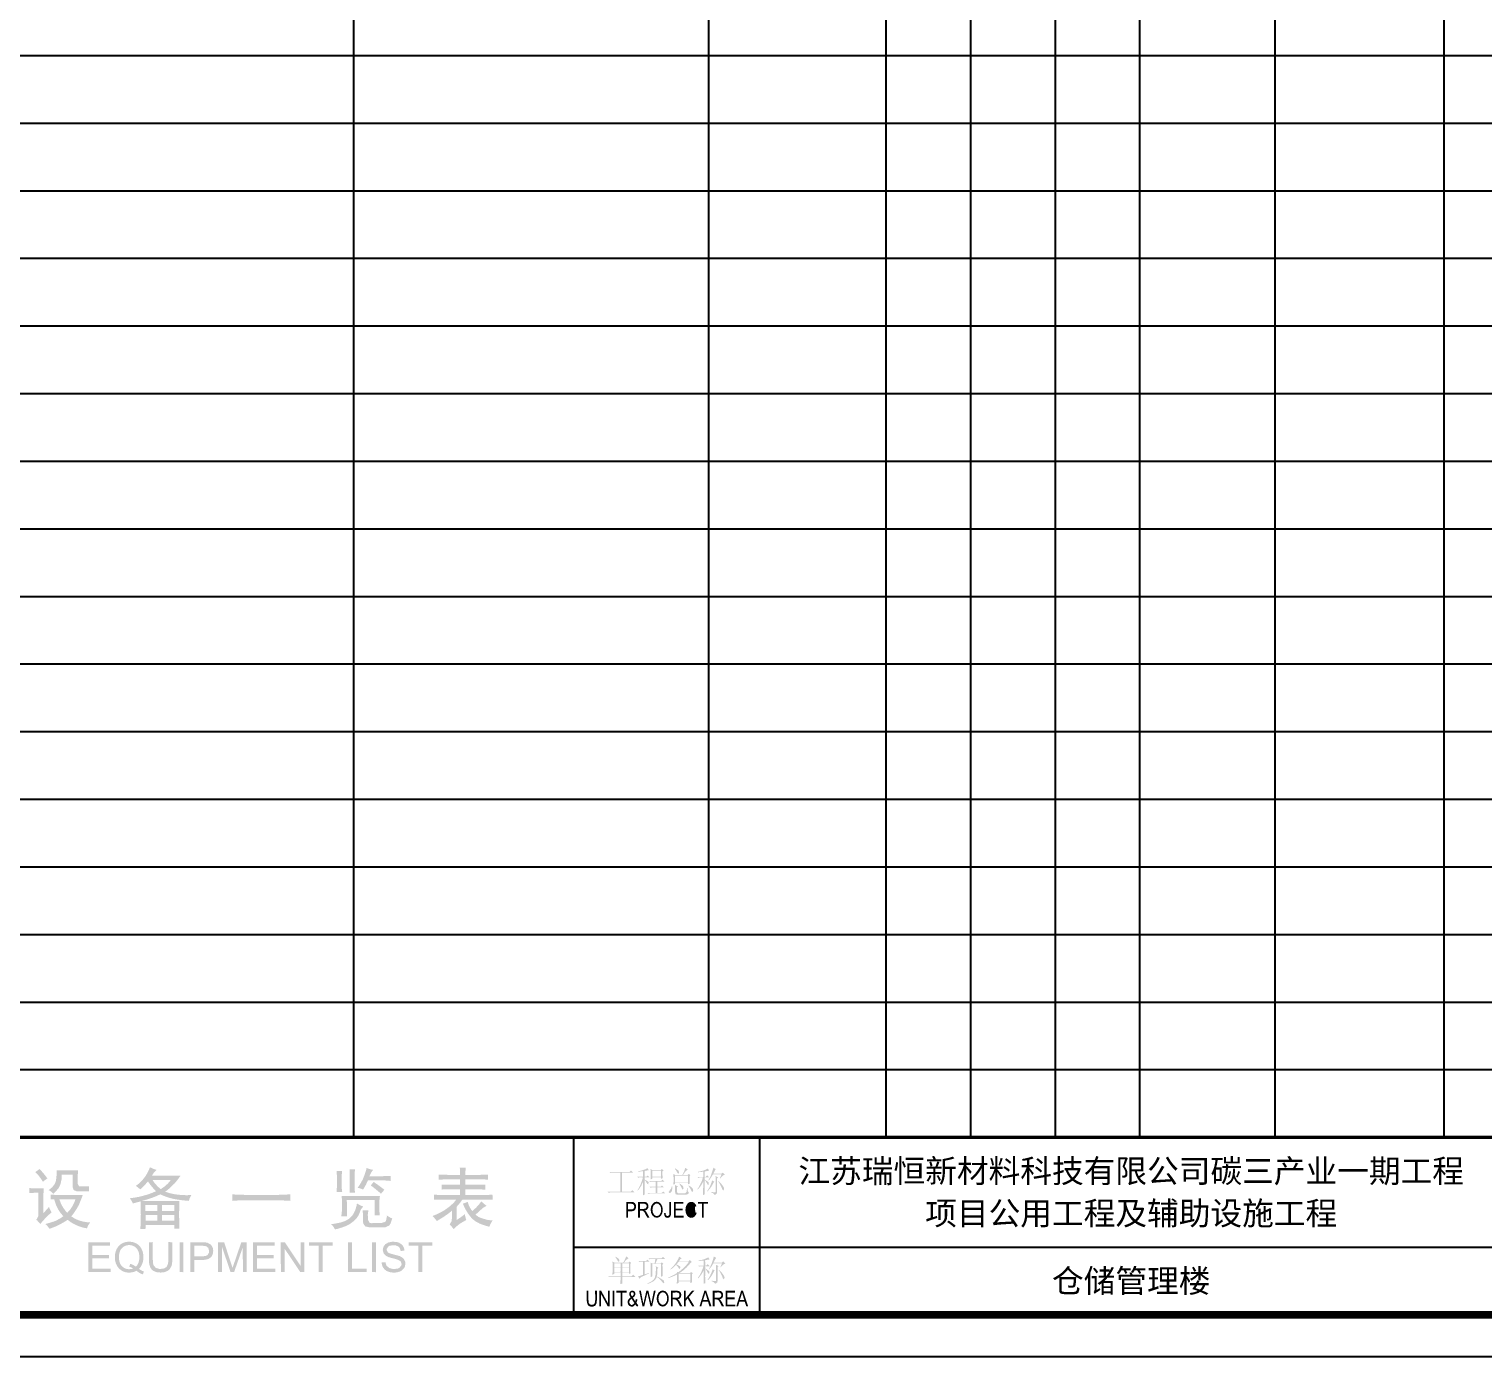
# Model space of a CAD drawing. Header units: millimetres. Extents: x -13522 to 42264, y -29520 to 1704.
# Drawn here: x 13919 to 31127, y -29520 to -13807 of the extents above; entities that cross this region are included whole.
import ezdxf
from ezdxf.enums import TextEntityAlignment as Align

# ---------------------------------------------------------------- set-up
doc = ezdxf.new("R2010")
doc.units = ezdxf.units.MM
doc.layers.add('0DataFlow-NsEquipFrame', color=30, linetype='Continuous')
doc.styles.add('TitleText', font='arial.ttf')

# ---------------------------------------------------------------- blocks, each defined once
blk = doc.blocks.new('upcasel')
blk.add_hatch(color=256).paths.add_polyline_path([(0.198, 1.85), (0, 1.85), (0, 0), (0.945, 0), (0.945, 0.216), (0.198, 0.216)])
blk = doc.blocks.new('upcaseu')
blk.add_hatch(color=256).paths.add_polyline_path([(0.812, 1.849), (0.612, 1.85), (0.615, 0.78), (0.609, 0.626), (0.574, 0.437), (0.519, 0.31), (0.399, 0.223), (0.186, 0.184), (-0.02, 0.249), (-0.138, 0.418), (-0.167, 0.559), (-0.178, 0.78), (-0.18, 1.85), (-0.379, 1.847), (-0.377, 0.781), (-0.376, 0.642), (-0.348, 0.437), (-0.302, 0.27), (-0.228, 0.149), (-0.14, 0.061), (0.021, -0.009), (0.223, -0.033), (0.415, -0.007), (0.573, 0.066), (0.678, 0.17), (0.761, 0.342), (0.778, 0.394), (0.805, 0.569), (0.814, 0.778)])
blk = doc.blocks.new('Upcaseq')
h = blk.add_hatch(color=256)
h.paths.add_polyline_path([(0.884, 1.28), (0.859, 1.363), (0.828, 1.441), (0.8, 1.499), (0.75, 1.582), (0.696, 1.654), (0.635, 1.717), (0.567, 1.771), (0.547, 1.784), (0.467, 1.827), (0.383, 1.859), (0.294, 1.877), (0.201, 1.884), (0.18, 1.883), (0.087, 1.874), (-0.001, 1.853), (-0.084, 1.819), (-0.163, 1.775), (-0.208, 1.741), (-0.271, 1.683), (-0.328, 1.614), (-0.379, 1.535), (-0.425, 1.445), (-0.451, 1.382), (-0.477, 1.3), (-0.498, 1.213), (-0.513, 1.122), (-0.521, 1.025), (-0.524, 0.924), (-0.523, 0.855), (-0.516, 0.756), (-0.502, 0.661), (-0.482, 0.571), (-0.455, 0.486), (-0.423, 0.407), (-0.385, 0.332), (-0.339, 0.26), (-0.329, 0.247), (-0.268, 0.173), (-0.203, 0.111), (-0.132, 0.059), (-0.057, 0.02), (0.024, -0.009), (0.109, -0.026), (0.2, -0.031), (0.23, -0.031), (0.32, -0.02), (0.408, 0.002), (0.492, 0.036), (0.571, 0.084), (0.594, 0.062), (0.668, -0.003), (0.743, -0.058), (0.818, -0.105), (0.895, -0.143), (0.954, 0.027), (0.93, 0.039), (0.857, 0.08), (0.779, 0.134), (0.698, 0.199), (0.745, 0.259), (0.792, 0.335), (0.832, 0.42), (0.866, 0.511), (0.88, 0.56), (0.9, 0.646), (0.914, 0.736), (0.922, 0.83), (0.925, 0.929), (0.923, 1.002), (0.917, 1.099), (0.903, 1.192)])
h.paths.add_polyline_path([(0.688, 1.217), (0.705, 1.129), (0.715, 1.033), (0.718, 0.931), (0.715, 0.822), (0.704, 0.721), (0.686, 0.627), (0.661, 0.542), (0.628, 0.464), (0.589, 0.396), (0.542, 0.335), (0.496, 0.378), (0.425, 0.431), (0.344, 0.476), (0.255, 0.511), (0.207, 0.334), (0.246, 0.32), (0.328, 0.281), (0.406, 0.227), (0.382, 0.216), (0.295, 0.188), (0.204, 0.179), (0.128, 0.184), (0.045, 0.206), (-0.032, 0.244), (-0.103, 0.298), (-0.168, 0.369), (-0.188, 0.397), (-0.228, 0.463), (-0.261, 0.538), (-0.285, 0.622), (-0.304, 0.715), (-0.314, 0.816), (-0.318, 0.925), (-0.317, 0.979), (-0.31, 1.085), (-0.296, 1.182), (-0.275, 1.271), (-0.247, 1.35), (-0.212, 1.422), (-0.169, 1.484), (-0.114, 1.545), (-0.045, 1.602), (0.031, 1.642), (0.114, 1.666), (0.207, 1.674), (0.298, 1.664), (0.384, 1.635), (0.464, 1.588), (0.495, 1.562), (0.556, 1.5), (0.607, 1.425), (0.65, 1.336), (0.664, 1.299)], flags=16)
blk = doc.blocks.new('upcasep')
h = blk.add_hatch(color=256)
h.paths.add_polyline_path([(1.144, 1.471), (1.08, 1.635), (1.02, 1.712), (0.87, 1.816), (0.784, 1.834), (0.574, 1.848), (-0.001, 1.849), (0, 0), (0.204, -0.001), (0.204, 0.75), (0.589, 0.751), (0.731, 0.762), (0.907, 0.809), (1.03, 0.907), (1.067, 0.957), (1.136, 1.122), (1.157, 1.314)])
h.paths.add_polyline_path([(0.949, 1.305), (0.942, 1.207), (0.866, 1.055), (0.788, 1.005), (0.593, 0.969), (0.203, 0.968), (0.204, 1.631), (0.589, 1.632), (0.635, 1.632), (0.805, 1.6), (0.91, 1.496), (0.911, 1.486)], flags=16)
blk = doc.blocks.new('upcasee')
blk.add_hatch(color=256).paths.add_polyline_path([(0.2, 1.63), (1.094, 1.632), (1.093, 1.85), (-0.001, 1.849), (0, 0), (1.131, 0), (1.13, 0.218), (0.198, 0.217), (0.198, 0.847), (1.037, 0.847), (1.036, 1.065), (0.202, 1.065)])
blk = doc.blocks.new('upcasen')
blk.add_hatch(color=256).paths.add_polyline_path([(0.203, 1.848), (-0.001, 1.849), (0, 0), (0.19, -0.002), (0.191, 1.453), (0.987, -0.002), (1.191, -0.003), (1.191, 1.846), (1, 1.849), (0.999, 0.393)])
blk = doc.blocks.new('upcaset')
blk.add_hatch(color=256).paths.add_polyline_path([(0.703, 1.853), (-0.497, 1.85), (-0.5, 1.632), (0, 1.631), (0, 0), (0.204, -0.001), (0.2, 1.63), (0.705, 1.631)])
blk = doc.blocks.new('upcasei')
blk.add_hatch(color=256).paths.add_polyline_path([(0.198, 1.85), (-0.001, 1.846), (0, -0.003), (0.199, -0.004)])
blk = doc.blocks.new('and')
h = blk.add_hatch(color=256)
h.paths.add_polyline_path([(0.59, 1.49), (0.58, 1.62), (0.49, 1.77), (0.41, 1.83), (0.24, 1.88), (0.13, 1.86), (-0.03, 1.76), (-0.1, 1.65), (-0.14, 1.47), (-0.1, 1.3), (-0.08, 1.24), (0.03, 1.06), (-0.11, 0.97), (-0.23, 0.83), (-0.3, 0.68), (-0.33, 0.51), (-0.33, 0.48), (-0.29, 0.3), (-0.2, 0.14), (-0.17, 0.11), (-0.03, 0.01), (0.15, -0.03), (0.3, -0.01), (0.45, 0.07), (0.59, 0.22), (0.69, 0.08), (0.82, -0.04), (0.94, 0.14), (0.82, 0.27), (0.71, 0.42), (0.73, 0.46), (0.79, 0.62), (0.84, 0.82), (0.65, 0.87), (0.63, 0.79), (0.57, 0.61), (0.3, 1.03), (0.32, 1.05), (0.47, 1.18), (0.56, 1.32)])
h.paths.add_polyline_path([(0.36, 1.33), (0.35, 1.31), (0.21, 1.18), (0.12, 1.3), (0.11, 1.32), (0.05, 1.49), (0.1, 1.64), (0.23, 1.69), (0.35, 1.64), (0.4, 1.48)], flags=16)
h.paths.add_polyline_path([(0.13, 0.91), (0.47, 0.4), (0.45, 0.36), (0.33, 0.23), (0.16, 0.17), (0.09, 0.18), (-0.05, 0.29), (-0.09, 0.35), (-0.13, 0.53), (-0.13, 0.54), (-0.07, 0.71), (-0.02, 0.78)], flags=16)
blk = doc.blocks.new('upcases')
blk.add_hatch(color=256).paths.add_polyline_path([(0.629, 1.699), (0.486, 1.817), (0.38, 1.857), (0.187, 1.882), (0.122, 1.879), (-0.058, 1.836), (-0.205, 1.741), (-0.23, 1.715), (-0.32, 1.561), (-0.35, 1.373), (-0.345, 1.327), (-0.297, 1.147), (-0.28, 1.121), (-0.159, 0.986), (-0.055, 0.928), (0.147, 0.858), (0.325, 0.803), (0.461, 0.744), (0.57, 0.645), (0.609, 0.501), (0.598, 0.43), (0.508, 0.277), (0.422, 0.221), (0.231, 0.19), (0.184, 0.19), (0.007, 0.24), (-0.013, 0.251), (-0.147, 0.38), (-0.171, 0.424), (-0.215, 0.614), (-0.408, 0.597), (-0.391, 0.45), (-0.335, 0.276), (-0.232, 0.139), (-0.14, 0.061), (0.021, -0.009), (0.214, -0.034), (0.356, -0.018), (0.525, 0.037), (0.607, 0.093), (0.726, 0.236), (0.77, 0.338), (0.801, 0.522), (0.793, 0.632), (0.728, 0.801), (0.674, 0.874), (0.522, 0.987), (0.416, 1.026), (0.205, 1.091), (0.041, 1.147), (-0.092, 1.216), (-0.093, 1.225), (-0.158, 1.394), (-0.153, 1.436), (-0.063, 1.59), (0.001, 1.634), (0.192, 1.664), (0.3, 1.658), (0.457, 1.578), (0.512, 1.5), (0.561, 1.311), (0.753, 1.328), (0.74, 1.451), (0.679, 1.621)])
blk = doc.blocks.new('upcasew')
blk.add_hatch(color=256).paths.add_polyline_path([(1.55, 1.85), (1.34, 1.85), (1.04, 0.32), (0.91, 0.91), (0.69, 1.85), (0.45, 1.85), (0.1, 0.3), (-0.2, 1.85), (-0.4, 1.85), (0, 0), (0.2, 0), (0.53, 1.41), (0.53, 1.43), (0.57, 1.62), (0.62, 1.41), (0.94, 0), (1.13, 0)])
blk = doc.blocks.new('upcasek')
blk.add_hatch(color=256).paths.add_polyline_path([(0.2, 1.85), (0, 1.85), (0, 0), (0.2, 0), (0.2, 0.64), (0.45, 0.94), (0.99, 0), (1.26, 0), (0.59, 1.1), (1.23, 1.85), (0.95, 1.85), (0.2, 0.93)])
blk = doc.blocks.new('upcaseo')
h = blk.add_hatch(color=256)
edge = h.paths.add_edge_path()
edge.add_ellipse((0.18, 0.93), major_axis=(0, -0.957), ratio=0.755481, start_angle=0, end_angle=360)
edge = h.paths.add_edge_path(flags=16)
edge.add_ellipse((0.19, 0.93), major_axis=(0, -0.748), ratio=0.69077, start_angle=0, end_angle=360)
blk = doc.blocks.new('upcasea')
h = blk.add_hatch(color=256)
h.paths.add_polyline_path([(0.8, 1.85), (0.58, 1.85), (0, 0), (0.21, 0), (0.37, 0.56), (1.01, 0.56), (1.19, 0), (1.42, 0)])
h.paths.add_polyline_path([(0.95, 0.76), (0.43, 0.76), (0.6, 1.3), (0.69, 1.62), (0.79, 1.27)], flags=16)
blk = doc.blocks.new('upcaser')
h = blk.add_hatch(color=256)
h.paths.add_polyline_path([(1.21, 1.34, 0.276716), (0.98, 1.8, 0.100846), (0.67, 1.85), (0, 1.85), (0, 0), (0.2, 0), (0.2, 0.82), (0.43, 0.82, -0.267774), (0.7, 0.69), (0.78, 0.57), (1.08, 0), (1.34, 0), (1.07, 0.5), (0.97, 0.67, 0.106923), (0.79, 0.84, 0.413625)])
h.paths.add_polyline_path([(0.2, 1.64), (0.68, 1.65, -0.261233), (0.96, 1.51, -0.325076), (0.92, 1.11, -0.175589), (0.64, 1.03), (0.2, 1.03)], flags=16)
blk = doc.blocks.new('upcasec')
h = blk.add_hatch(color=256)
edge = h.paths.add_edge_path()
edge.add_ellipse((0.2, 0.92), major_axis=(0, 0.957), ratio=0.727507, start_angle=296.1858, end_angle=609.1688)
edge.add_line((0.85, 0.58), (0.65, 0.64))
edge.add_ellipse((0.2, 0.91), major_axis=(0, -0.746), ratio=0.656937, start_angle=119.593, end_angle=427.9555, ccw=False)
edge.add_line((0.62, 1.28), (0.82, 1.34))
blk = doc.blocks.new('upcasej')
blk.add_hatch(color=256).paths.add_polyline_path([(0.58, 1.85), (0.38, 1.85), (0.38, 0.58), (0.38, 0.5), (0.36, 0.33), (0.28, 0.23), (0.15, 0.18), (0, 0.26), (-0.04, 0.34), (-0.07, 0.55), (-0.25, 0.52), (-0.25, 0.43), (-0.21, 0.24), (-0.14, 0.09), (-0.03, 0.01), (0.16, -0.03), (0.33, 0), (0.47, 0.11), (0.52, 0.19), (0.57, 0.36), (0.58, 0.59)])
blk = doc.blocks.new('upcasem')
blk.add_hatch(color=256).paths.add_polyline_path([(0.303, 1.849), (-0.001, 1.85), (0, 0), (0.191, 0.001), (0.193, 1.571), (0.631, 0), (0.81, -0.001), (1.253, 1.545), (1.255, 0), (1.446, 0.001), (1.448, 1.849), (1.177, 1.85), (0.732, 0.265)])
blk = doc.blocks.new('eqptxt')
at = {"lineweight": 18}
h = blk.add_hatch(color=256, dxfattribs=at)
h.paths.add_polyline_path([(153.36, 20.13), (153.73, 20.49), (153.84, 20.61), (154.18, 21.03), (154.47, 21.44), (151.08, 21.45), (151.36, 21.85), (151.64, 22.13), (151.33, 22.23), (150.87, 22.44), (150.62, 21.9), (150.37, 21.45), (150.09, 21.08), (149.96, 20.93), (149.58, 20.54), (149.19, 20.24), (149.28, 20.18), (149.71, 19.83), (149.91, 20.01), (150.29, 20.39), (150.62, 20.77), (150.89, 20.39), (151.22, 19.99), (151.58, 19.62), (151.11, 19.41), (150.62, 19.23), (150.12, 19.09), (150.03, 19.06), (149.53, 18.94), (149.01, 18.85), (148.47, 18.78), (148.6, 18.61), (148.85, 18.16), (149.34, 18.3), (149.74, 18.4), (149.76, 17.98), (149.77, 17.45), (149.78, 16.82), (149.77, 16.7), (149.77, 16.11), (149.75, 15.59), (149.72, 15.14), (150.33, 15.14), (150.34, 15.61), (153.76, 15.61), (153.75, 15.17), (154.35, 15.18), (154.34, 15.24), (154.33, 15.69), (154.32, 16.23), (154.31, 16.85), (154.31, 16.89), (154.32, 17.51), (154.33, 18.03), (154.34, 18.47), (149.9, 18.46), (150.12, 18.52), (150.67, 18.68), (151.17, 18.85), (151.65, 19.04), (152.07, 19.24), (152.1, 19.23), (152.62, 19.01), (153.12, 18.84), (153.6, 18.72), (153.86, 18.66), (154.33, 18.59), (154.88, 18.52), (155.49, 18.47), (155.51, 18.65), (155.74, 19.15), (155.71, 19.15), (155.15, 19.14), (154.63, 19.16), (154.13, 19.21), (153.68, 19.27), (153.17, 19.39), (152.66, 19.55), (152.96, 19.77)])
h.paths.add_polyline_path([(152.57, 20.16), (152.14, 19.86), (151.8, 20.15), (151.44, 20.54), (151.15, 20.95), (153.36, 20.95), (153.31, 20.91), (152.97, 20.51)], flags=16)
h.paths.add_polyline_path([(153.75, 17.97), (153.75, 17.29), (152.29, 17.29), (152.29, 17.97)], flags=16)
h.paths.add_polyline_path([(151.73, 17.97), (151.73, 17.28), (150.33, 17.28), (150.33, 17.97)], flags=16)
h.paths.add_polyline_path([(153.75, 16.79), (153.75, 16.11), (152.29, 16.11), (152.29, 16.79)], flags=16)
h.paths.add_polyline_path([(151.74, 16.79), (151.74, 16.11), (150.34, 16.11), (150.34, 16.79)], flags=16)
h = blk.add_hatch(color=256, dxfattribs=at)
h.paths.add_polyline_path([(188.24, 22.38), (187.53, 22.38), (187.55, 22.1), (187.55, 21.55), (186.22, 21.55), (186.07, 21.55), (185.5, 21.56), (185.04, 21.58), (185.04, 20.96), (185.52, 21), (186.07, 21.02), (187.56, 21.02), (187.56, 20.37), (186.22, 20.37), (185.95, 20.37), (185.38, 20.4), (185.38, 19.81), (185.66, 19.83), (186.22, 19.84), (187.56, 19.85), (187.56, 19.16), (185.66, 19.16), (185.49, 19.16), (184.88, 19.18), (184.48, 19.22), (184.49, 18.6), (184.51, 18.61), (185.04, 18.63), (185.57, 18.63), (187.12, 18.63), (187.11, 18.62), (186.82, 18.26), (186.44, 17.9), (185.98, 17.55), (185.71, 17.36), (185.25, 17.1), (184.78, 16.87), (184.3, 16.68), (184.48, 16.5), (184.82, 16.08), (185.15, 16.29), (185.63, 16.58), (185.73, 16.65), (186.14, 16.94), (186.6, 17.3), (186.6, 16.43), (186.56, 16.08), (186.34, 15.68), (186.49, 15.53), (186.81, 15.12), (187.11, 15.43), (187.55, 15.77), (187.88, 15.97), (188.3, 16.21), (188.24, 16.37), (188.12, 16.89), (188.05, 16.83), (187.64, 16.53), (187.18, 16.21), (187.18, 17.79), (187.19, 17.8), (187.56, 18.24), (187.84, 18.63), (190.48, 18.63), (190.88, 18.63), (191.41, 18.6), (191.4, 19.22), (190.99, 19.18), (190.48, 19.16), (188.18, 19.15), (188.17, 19.85), (189.64, 19.85), (190.06, 19.83), (190.57, 19.78), (190.57, 20.4), (190.17, 20.38), (189.64, 20.37), (188.18, 20.37), (188.18, 21.02), (190.01, 21.02), (190.34, 21.02), (190.88, 20.96), (190.88, 21.58), (190.5, 21.57), (189.98, 21.55), (188.18, 21.55), (188.19, 21.88)])
h.paths.add_polyline_path([(188.46, 18.36), (188.4, 18.32), (187.9, 18.14), (188, 17.89), (188.22, 17.44), (188.5, 16.98), (188.83, 16.55), (189.08, 16.28), (189.45, 16.01), (189.9, 15.77), (190.42, 15.58), (191.03, 15.4), (191.14, 15.7), (191.41, 16.15), (191.33, 16.15), (190.82, 16.22), (190.29, 16.36), (189.78, 16.55), (189.39, 16.83), (189.76, 17.17), (190.13, 17.51), (190.27, 17.63), (190.7, 17.89), (190.46, 18.07), (190.07, 18.41), (189.76, 17.99), (189.4, 17.61), (189.01, 17.27), (188.89, 17.42), (188.62, 17.88)])
h = blk.add_hatch(color=256)
h.paths.add_polyline_path([(213.42, 22.02), (213.39, 22.06), (213.23, 22.19), (213.01, 22.31), (212.98, 22.27), (213.15, 22.04), (213.25, 21.85), (213.26, 21.83), (213.4, 21.66), (213.41, 21.67), (213.49, 21.81)], flags=17)
h.paths.add_polyline_path([(214.42, 22.11), (214.52, 22.17), (214.23, 22.38), (214.1, 22), (213.87, 21.53), (213.06, 21.53), (212.81, 21.64), (212.82, 21.4), (212.83, 21.15), (212.83, 21.03), (212.83, 20.78), (212.82, 20.54), (212.81, 20.39), (213.02, 20.46), (213.02, 20.57), (214.53, 20.57), (214.53, 20.42), (214.74, 20.5), (214.73, 20.88), (214.73, 21.39), (214.83, 21.46), (214.65, 21.67), (214.49, 21.53), (213.94, 21.53), (214.1, 21.76), (214.24, 21.95)])
h.paths.add_polyline_path([(214.54, 21.46), (214.53, 20.64), (213.02, 20.64), (213.02, 21.46)], flags=16)
h.paths.add_polyline_path([(213.84, 20.31), (213.61, 20.48), (213.55, 20.52), (213.52, 20.47), (213.67, 20.23), (213.77, 20.04), (213.79, 19.99), (213.89, 19.79), (213.89, 19.79), (214.01, 19.92), (213.99, 20.14), (213.96, 20.18)])
h.paths.add_polyline_path([(213.36, 20.18), (213.01, 20.34), (213.02, 20.07), (213.02, 19.49), (213.07, 19.27), (213.25, 19.21), (214.34, 19.21), (214.55, 19.28), (214.66, 19.42), (214.52, 19.6), (214.49, 19.8), (214.48, 19.98), (214.41, 19.97), (214.4, 19.69), (214.38, 19.54), (214.24, 19.38), (214.23, 19.38), (213.35, 19.38), (213.22, 19.52), (213.22, 20.06)])
h.paths.add_polyline_path([(212.68, 20.02), (212.69, 20.19), (212.63, 20.2), (212.54, 19.93), (212.38, 19.71), (212.25, 19.51), (212.26, 19.47), (212.4, 19.39), (212.57, 19.53), (212.61, 19.59), (212.66, 19.76)])
h.paths.add_polyline_path([(215.1, 19.91), (215.04, 20), (214.88, 20.14), (214.62, 20.31), (214.59, 20.27), (214.75, 20.02), (214.87, 19.81), (214.91, 19.71), (215.03, 19.51), (215.06, 19.52), (215.16, 19.7)])
h = blk.add_hatch(color=256)
h.paths.add_polyline_path([(217.78, 22.17), (217.83, 22.22), (217.55, 22.39), (217.41, 21.95), (217.25, 21.48), (217.09, 21.15), (216.95, 20.92), (216.98, 20.88), (217.12, 21.03), (217.33, 21.33), (217.49, 21.6), (218.51, 21.6), (218.32, 21.14), (218.36, 21.11), (218.54, 21.33), (218.67, 21.46), (218.89, 21.56), (218.89, 21.56), (218.66, 21.82), (218.5, 21.67), (217.52, 21.67)])
h.paths.add_polyline_path([(217.79, 21.4), (217.8, 21.3), (217.81, 20.44), (217.81, 19.57), (217.78, 19.47), (217.64, 19.47), (217.3, 19.53), (217.29, 19.53), (217.28, 19.47), (217.52, 19.37), (217.56, 19.33), (217.71, 19.16), (217.92, 19.3), (217.93, 19.31), (217.99, 19.5), (217.99, 21.15), (218.1, 21.25)])
h.paths.add_polyline_path([(217.39, 20.89), (217.34, 20.69), (217.25, 20.44), (217.1, 20.1), (216.98, 19.89), (216.8, 19.62), (216.82, 19.59), (216.97, 19.73), (217.12, 19.9), (217.26, 20.09), (217.4, 20.31), (217.52, 20.56), (217.56, 20.64), (217.67, 20.72)])
h.paths.add_polyline_path([(218.62, 20.31), (218.47, 20.49), (218.16, 20.82), (218.13, 20.78), (218.27, 20.55), (218.44, 20.22), (218.55, 19.98), (218.61, 19.81), (218.74, 19.69), (218.74, 19.7), (218.82, 19.86), (218.77, 20.07)])
h.paths.add_polyline_path([(216.52, 20.91), (216.68, 20.73), (216.81, 20.49), (216.93, 20.34), (216.99, 20.41), (217, 20.62), (216.92, 20.71), (216.73, 20.85), (216.52, 20.97), (216.52, 21.24), (217.04, 21.24), (216.81, 21.48), (216.64, 21.31), (216.52, 21.31), (216.52, 21.94), (216.82, 22.01), (217.06, 22.04), (216.88, 22.29), (216.67, 22.18), (216.35, 22.05), (215.87, 21.93), (215.71, 21.91), (215.71, 21.85), (216.08, 21.89), (216.34, 21.92), (216.34, 21.31), (215.67, 21.31), (215.78, 21.19), (215.91, 21.24), (216.31, 21.24), (216.16, 20.78), (216.05, 20.55), (215.91, 20.27), (215.79, 20.06), (215.64, 19.85), (215.67, 19.81), (215.84, 19.97), (215.99, 20.15), (216.19, 20.46), (216.34, 20.75), (216.34, 20.4), (216.33, 19.38), (216.32, 19.16), (216.53, 19.24), (216.53, 19.38), (216.52, 20.3)])
h = blk.add_hatch(color=256, dxfattribs=at)
h.paths.add_polyline_path([(138.46, 21.48), (138.12, 21.88), (137.79, 22.25), (137.72, 22.18), (137.29, 21.88), (137.59, 21.58), (137.91, 21.16), (138.19, 20.73), (138.29, 20.82), (138.72, 21.13)])
h.paths.add_polyline_path([(138.29, 19.95), (137.41, 19.95), (137.12, 19.95), (136.6, 19.98), (136.6, 19.4), (137.07, 19.42), (137.66, 19.43), (137.66, 16.79), (137.65, 16.66), (137.41, 16.23), (137.53, 16.13), (137.88, 15.73), (138.14, 16.05), (138.5, 16.44), (138.81, 16.74), (139.21, 17.13), (139.12, 17.29), (138.9, 17.75), (138.63, 17.43), (138.25, 17.03), (138.25, 18.71), (138.25, 18.91), (138.26, 19.45)])
h.paths.add_polyline_path([(140.03, 19.96), (140.24, 20.36), (140.29, 20.51), (140.39, 21), (140.43, 21.57), (141.73, 21.57), (141.73, 20.02), (141.82, 19.75), (142.26, 19.58), (143.66, 19.58), (143.64, 19.69), (143.66, 20.2), (143.49, 20.19), (142.98, 20.17), (142.5, 20.17), (142.32, 20.45), (142.32, 21.29), (142.32, 21.59), (142.35, 22.09), (139.8, 22.1), (139.81, 21.95), (139.8, 21.43), (139.74, 20.89), (139.61, 20.5), (139.31, 20.1), (138.87, 19.74), (139.06, 19.64), (139.43, 19.3), (139.68, 19.55)])
h.paths.add_polyline_path([(142.91, 19.18), (140.18, 19.18), (140.14, 19.18), (139.58, 19.18), (139.09, 19.21), (139.09, 18.65), (139.53, 18.65), (139.59, 18.43), (139.78, 17.9), (140.02, 17.43), (140.29, 17.01), (140.61, 16.66), (140.25, 16.4), (139.74, 16.13), (139.49, 16.03), (138.99, 15.87), (138.47, 15.73), (138.66, 15.58), (138.96, 15.17), (139.2, 15.25), (139.7, 15.44), (140.18, 15.68), (140.21, 15.69), (140.7, 15.96), (141.11, 16.23), (141.47, 15.96), (141.91, 15.7), (142.38, 15.49), (142.89, 15.32), (143.41, 15.21), (143.5, 15.5), (143.78, 15.92), (143.46, 15.93), (142.94, 16.02), (142.44, 16.16), (141.98, 16.36), (141.55, 16.63), (141.88, 17.06), (142.17, 17.5), (142.42, 17.94), (142.54, 18.21), (142.74, 18.71)])
h.paths.add_polyline_path([(140.14, 18.65), (142.04, 18.65), (141.93, 18.34), (141.7, 17.87), (141.42, 17.44), (141.08, 17.07), (140.87, 17.28), (140.57, 17.69), (140.32, 18.15)], flags=16)
h = blk.add_hatch(color=256, dxfattribs=at)
h.paths.add_polyline_path([(175.07, 21.3), (175.08, 21.7), (175.13, 22.2), (174.48, 22.19), (174.49, 21.82), (174.51, 21.3), (174.51, 20.4), (174.5, 19.98), (174.48, 19.44), (175.13, 19.44), (175.08, 19.89), (175.07, 20.4)])
h.paths.add_polyline_path([(173.55, 21.2), (173.55, 21.5), (173.61, 22.01), (172.96, 22.02), (172.97, 21.8), (172.99, 21.2), (172.98, 20.37), (172.98, 20.08), (172.96, 19.53), (173.61, 19.53), (173.57, 19.86), (173.54, 20.37)])
h.paths.add_polyline_path([(176.66, 20.9), (178.36, 20.89), (178.77, 20.88), (179.33, 20.83), (179.33, 21.42), (178.87, 21.4), (178.36, 21.39), (176.84, 21.39), (177.04, 21.82), (177.27, 22.14), (176.97, 22.2), (176.5, 22.36), (176.44, 22.1), (176.28, 21.6), (176.09, 21.11), (175.99, 20.9), (175.73, 20.44), (175.44, 20.02), (175.59, 19.99), (176.09, 19.81), (176.18, 19.96), (176.44, 20.42)])
h.paths.add_polyline_path([(177.76, 20.42), (177.34, 20.71), (176.99, 20.3), (177.39, 20), (177.8, 19.66), (178.21, 19.31), (178.25, 19.38), (178.61, 19.78), (178.18, 20.11)])
h.paths.add_polyline_path([(178.08, 19.06), (173.55, 19.06), (173.57, 18.77), (173.57, 18.26), (173.58, 17.42), (173.57, 17.19), (173.51, 16.64), (174.17, 16.64), (174.16, 18.56), (177.46, 18.57), (177.46, 16.77), (178.05, 16.77), (178.03, 16.98), (178.02, 17.51), (178.01, 18.35), (178.02, 18.56)])
h.paths.add_polyline_path([(175.75, 17.26), (175.8, 17.42), (176.09, 17.79), (175.81, 17.92), (175.35, 18.16), (175.32, 17.92), (175.18, 17.43), (174.95, 16.95), (174.81, 16.74), (174.45, 16.37), (174.01, 16.11), (173.87, 16.05), (173.43, 15.91), (172.91, 15.8), (172.3, 15.71), (172.51, 15.51), (172.76, 15.09), (173.06, 15.16), (173.62, 15.33), (174.09, 15.5), (174.48, 15.71), (174.57, 15.77), (175.01, 16.1), (175.35, 16.45), (175.57, 16.79)])
h.paths.add_polyline_path([(176.64, 16.82), (176.71, 17.33), (176.03, 17.33), (176.03, 17.3), (176.09, 16.77), (176.09, 15.92), (176.11, 15.77), (176.34, 15.45), (176.87, 15.33), (178.54, 15.34), (178.73, 15.35), (179.17, 15.55), (179.35, 15.82), (179.54, 16.4), (179.33, 16.47), (178.89, 16.74), (178.9, 16.62), (178.8, 16.12), (178.7, 15.98), (178.21, 15.84), (177.08, 15.83), (176.86, 15.87), (176.65, 16.24), (176.65, 16.67)])
blk.add_hatch(color=256).paths.add_polyline_path([(206.74, 21.82), (208.04, 21.82), (207.79, 22.07), (207.61, 21.89), (205.24, 21.89), (205.35, 21.78), (205.59, 21.82), (205.62, 21.82), (206.53, 21.82), (206.53, 19.54), (205.04, 19.54), (205.15, 19.43), (205.39, 19.47), (205.43, 19.47), (208.22, 19.47), (207.95, 19.74), (207.76, 19.54), (206.73, 19.54)])
h = blk.add_hatch(color=256)
h.paths.add_polyline_path([(209.41, 22.01), (209.72, 22.07), (209.91, 22.08), (209.92, 22.08), (209.73, 22.34), (209.57, 22.24), (209.3, 22.14), (209.28, 22.13), (209.01, 22.05), (208.78, 22), (208.65, 21.98), (208.65, 21.92), (208.95, 21.95), (209.17, 21.98), (209.23, 21.99), (209.23, 21.32), (208.54, 21.32), (208.65, 21.21), (208.77, 21.25), (209.19, 21.25), (209.15, 21.04), (209.07, 20.8), (208.89, 20.33), (208.73, 20), (208.55, 19.71), (208.58, 19.67), (208.8, 19.94), (209, 20.24), (209.23, 20.74), (209.23, 20.42), (209.23, 19.86), (209.22, 19.41), (209.22, 19.13), (209.43, 19.23), (209.42, 19.47), (209.41, 20.92), (209.58, 20.73), (209.69, 20.53), (209.82, 20.42), (209.86, 20.47), (209.87, 20.69), (209.83, 20.74), (209.66, 20.86), (209.41, 20.98), (209.41, 21.25), (210, 21.25), (209.77, 21.48), (209.62, 21.32), (209.42, 21.32)])
h.paths.add_polyline_path([(211.52, 21.53), (211.52, 21.84), (211.52, 21.97), (211.65, 22.06), (211.45, 22.25), (211.33, 22.12), (210.31, 22.13), (210.1, 22.25), (210.11, 22), (210.12, 21.76), (210.12, 21.64), (210.12, 21.39), (210.11, 21.15), (210.11, 21), (210.3, 21.08), (210.3, 21.25), (211.34, 21.25), (211.34, 21.07), (211.53, 21.14), (211.53, 21.29)])
h.paths.add_polyline_path([(210.3, 22.06), (211.34, 22.06), (211.34, 21.32), (210.3, 21.32)], flags=16)
h.paths.add_polyline_path([(210.9, 20.75), (211.74, 20.75), (211.52, 20.97), (211.37, 20.82), (209.93, 20.82), (210.04, 20.71), (210.16, 20.75), (210.72, 20.75), (210.72, 20.14), (210.01, 20.14), (210.12, 20.03), (210.24, 20.07), (210.72, 20.07), (210.72, 19.42), (209.72, 19.42), (209.83, 19.31), (210.07, 19.35), (210.11, 19.35), (211.84, 19.35), (211.61, 19.58), (211.44, 19.42), (210.9, 19.42), (210.9, 20.07), (211.68, 20.07), (211.45, 20.29), (211.3, 20.14), (210.9, 20.14)])
blk.add_hatch(color=256, dxfattribs=at).paths.add_polyline_path([(167.49, 19.25), (167.09, 19.22), (166.57, 19.2), (166.03, 19.18), (162.17, 19.18), (161.64, 19.19), (161.11, 19.21), (160.59, 19.24), (160.59, 18.47), (161.11, 18.51), (161.64, 18.53), (162.18, 18.53), (166.06, 18.54), (166.43, 18.53), (166.96, 18.5), (167.49, 18.47)])
h = blk.add_hatch(color=256)
h.paths.add_polyline_path([(207.82, 11.11), (207.64, 11.29), (207.51, 11.16), (206.96, 11.16), (207.13, 11.37), (207.27, 11.51), (207.46, 11.67), (207.5, 11.69), (207.22, 11.9), (207.14, 11.68), (207.08, 11.54), (206.96, 11.31), (206.87, 11.16), (205.82, 11.17), (205.6, 11.29), (205.61, 11.03), (205.61, 10.27), (205.6, 9.73), (205.81, 9.82), (205.81, 10), (206.56, 10), (206.56, 9.55), (205.09, 9.55), (205.2, 9.44), (205.32, 9.48), (206.56, 9.48), (206.56, 9.26), (206.55, 9.02), (206.55, 8.76), (206.54, 8.62), (206.77, 8.69), (206.76, 8.86), (206.75, 9.09), (206.75, 9.41), (206.75, 9.48), (208.32, 9.48), (208.05, 9.74), (207.86, 9.55), (206.75, 9.55), (206.75, 10), (207.54, 10), (207.54, 9.83), (207.74, 9.9), (207.73, 10.05), (207.72, 11.02)])
h.paths.add_polyline_path([(206.56, 10.62), (205.81, 10.62), (205.81, 11.09), (206.56, 11.09)], flags=16)
h.paths.add_polyline_path([(206.75, 11.09), (207.54, 11.09), (207.54, 10.62), (206.75, 10.62)], flags=16)
h.paths.add_polyline_path([(206.56, 10.55), (206.55, 10.06), (205.81, 10.07), (205.81, 10.55)], flags=16)
h.paths.add_polyline_path([(206.75, 10.55), (207.54, 10.55), (207.54, 10.07), (206.75, 10.07)], flags=16)
h.paths.add_polyline_path([(206.34, 11.62), (206.3, 11.65), (206.11, 11.78), (205.96, 11.87), (205.93, 11.83), (206.09, 11.62), (206.2, 11.42), (206.21, 11.4), (206.33, 11.24), (206.36, 11.26), (206.44, 11.43)], flags=17)
h = blk.add_hatch(color=256)
h.paths.add_polyline_path([(211.57, 11.84), (211.39, 11.67), (209.86, 11.68), (209.97, 11.56), (210.21, 11.6), (210.25, 11.61), (210.68, 11.61), (210.59, 11.05), (210.33, 11.05), (210.12, 11.16), (210.13, 10.93), (210.13, 10), (210.13, 9.52), (210.12, 9.43), (210.32, 9.55), (210.32, 10.98), (211.34, 10.98), (211.34, 9.48), (211.54, 9.59), (211.53, 9.84), (211.53, 10.08), (211.52, 10.93), (211.65, 11.01), (211.43, 11.19), (211.3, 11.05), (210.68, 11.05), (210.93, 11.6), (211.81, 11.61)])
h.paths.add_polyline_path([(210.93, 10.46), (211.05, 10.55), (210.73, 10.73), (210.74, 10.48), (210.73, 9.98), (210.72, 9.84), (210.67, 9.57), (210.6, 9.35), (210.5, 9.19), (210.37, 9.06), (210.19, 8.93), (209.96, 8.8), (209.69, 8.68), (209.73, 8.64), (210.01, 8.74), (210.24, 8.85), (210.46, 8.96), (210.66, 9.14), (210.79, 9.35), (210.83, 9.44), (210.87, 9.6), (210.9, 9.81), (210.92, 10.08)])
h.paths.add_polyline_path([(211.54, 9.14), (211.35, 9.26), (210.94, 9.5), (210.91, 9.45), (211.12, 9.26), (211.33, 9.06), (211.49, 8.87), (211.58, 8.76), (211.71, 8.71), (211.73, 8.76), (211.7, 8.98), (211.65, 9.05)])
h.paths.add_polyline_path([(209.4, 11.29), (209.95, 11.29), (209.74, 11.51), (209.57, 11.36), (208.66, 11.36), (208.78, 11.25), (209.01, 11.29), (209.22, 11.29), (209.22, 9.72), (208.89, 9.61), (208.62, 9.54), (208.79, 9.27), (208.96, 9.43), (209.93, 9.89), (209.9, 9.94), (209.4, 9.77)])
h = blk.add_hatch(color=256)
h.paths.add_polyline_path([(213.66, 11.59), (213.81, 11.65), (213.5, 11.87), (213.4, 11.65), (213.29, 11.43), (213.16, 11.22), (213.04, 11.04), (212.87, 10.82), (212.71, 10.63), (212.54, 10.47), (212.45, 10.4), (212.5, 10.36), (212.68, 10.48), (212.85, 10.62), (213.03, 10.79), (213.13, 10.9), (213.33, 10.68), (213.44, 10.51), (213.45, 10.48), (213.58, 10.42), (213.59, 10.43), (213.65, 10.64), (213.56, 10.74), (213.32, 10.88), (213.17, 10.94), (213.2, 10.98), (213.37, 11.18), (213.42, 11.26), (214.63, 11.26), (214.5, 11.06), (214.34, 10.87), (214.18, 10.69), (214.05, 10.56), (213.85, 10.39), (213.66, 10.22), (213.48, 10.08), (213.38, 10.01), (213.23, 10.07), (213.23, 9.93), (213.03, 9.8), (212.82, 9.68), (212.6, 9.57), (212.37, 9.47), (212.2, 9.4), (212.22, 9.34), (212.46, 9.42), (212.69, 9.5), (212.91, 9.6), (213.13, 9.7), (213.23, 9.76), (213.22, 8.88), (213.21, 8.67), (213.42, 8.76), (213.43, 8.94), (214.81, 8.94), (214.81, 8.72), (215.02, 8.83), (215.01, 9.08), (215.01, 9.27), (215.01, 9.8), (215.12, 9.89), (214.9, 10.07), (214.79, 9.93), (213.52, 9.93), (213.72, 10.06), (213.92, 10.2), (214.12, 10.35), (214.21, 10.44), (214.38, 10.6), (214.54, 10.77), (214.71, 10.96), (214.87, 11.16), (215.02, 11.23), (214.76, 11.48), (214.63, 11.33), (213.47, 11.33), (213.61, 11.54)])
h.paths.add_polyline_path([(214.81, 9.86), (214.81, 9.02), (213.43, 9.02), (213.43, 9.86)], flags=16)
h = blk.add_hatch(color=256)
h.paths.add_polyline_path([(216.57, 11.44), (216.87, 11.51), (217.08, 11.54), (217.12, 11.53), (216.93, 11.79), (216.73, 11.68), (216.5, 11.58), (216.41, 11.55), (216.17, 11.49), (215.93, 11.43), (215.77, 11.4), (215.77, 11.34), (216.02, 11.37), (216.26, 11.39), (216.39, 11.41), (216.39, 10.8), (215.73, 10.8), (215.84, 10.69), (215.96, 10.73), (216.37, 10.73), (216.3, 10.5), (216.21, 10.28), (216.11, 10.04), (216.09, 9.99), (215.97, 9.76), (215.84, 9.55), (215.71, 9.36), (215.7, 9.34), (215.73, 9.3), (215.89, 9.46), (216.04, 9.65), (216.18, 9.85), (216.3, 10.06), (216.4, 10.25), (216.39, 9.9), (216.39, 9.59), (216.39, 9.32), (216.39, 9.08), (216.39, 8.88), (216.38, 8.71), (216.38, 8.65), (216.59, 8.73), (216.59, 8.87), (216.58, 9.05), (216.58, 9.26), (216.57, 9.51), (216.58, 9.8), (216.58, 10.12), (216.57, 10.4), (216.74, 10.22), (216.85, 10), (216.87, 9.98), (216.98, 9.83), (217.05, 9.9), (217.05, 10.11), (216.98, 10.2), (216.79, 10.34), (216.58, 10.47), (216.57, 10.73), (217.1, 10.73), (216.87, 10.97), (216.7, 10.8), (216.58, 10.8)])
h.paths.add_polyline_path([(217.46, 10.94), (217.54, 11.09), (218.57, 11.09), (218.38, 10.64), (218.42, 10.61), (218.59, 10.82), (218.72, 10.95), (218.94, 11.05), (218.95, 11.05), (218.71, 11.31), (218.56, 11.16), (217.57, 11.16), (217.72, 11.48), (217.84, 11.67), (217.89, 11.72), (217.6, 11.88), (217.54, 11.67), (217.47, 11.44), (217.39, 11.2), (217.31, 10.98), (217.21, 10.75), (217.09, 10.54), (217, 10.41), (217.03, 10.37), (217.18, 10.53), (217.32, 10.71)])
h.paths.add_polyline_path([(218.04, 10.65), (218.16, 10.75), (217.85, 10.9), (217.86, 10.79), (217.86, 10.64), (217.86, 10.44), (217.86, 10.21), (217.86, 9.93), (217.87, 9.61), (217.87, 9.24), (217.87, 9.06), (217.84, 8.97), (217.7, 8.97), (217.36, 9.02), (217.35, 9.02), (217.34, 8.97), (217.57, 8.86), (217.61, 8.83), (217.77, 8.65), (217.98, 8.79), (217.99, 8.8), (218.05, 9)])
h.paths.add_polyline_path([(217.61, 10.13), (217.72, 10.22), (217.45, 10.38), (217.4, 10.18), (217.31, 9.94), (217.25, 9.82), (217.15, 9.6), (217.03, 9.38), (216.89, 9.17), (216.85, 9.12), (216.88, 9.08), (217.03, 9.22), (217.18, 9.39), (217.32, 9.59), (217.45, 9.81), (217.58, 10.05)])
h.paths.add_polyline_path([(218.82, 9.56), (218.77, 9.66), (218.67, 9.8), (218.53, 9.98), (218.32, 10.19), (218.21, 10.32), (218.18, 10.27), (218.33, 10.04), (218.45, 9.83), (218.5, 9.72), (218.61, 9.48), (218.67, 9.3), (218.79, 9.19), (218.88, 9.36)])
for name, p in [('upcasep', (207.23, 16.49)), ('upcaser', (208.64, 16.49)), ('upcaseo', (210.66, 16.49)), ('upcasej', (211.96, 16.49)), ('upcasee', (212.88, 16.49)), ('upcasec', (214.73, 16.49)), ('upcaset', (216.21, 16.49)), ('upcaseu', (202.94, 5.98)), ('upcasen', (204.06, 5.98)), ('upcasei', (205.63, 5.98)), ('upcaset', (206.57, 5.98)), ('and', (207.72, 5.98)), ('upcasew', (209.16, 5.98)), ('upcaseo', (211.37, 5.98)), ('upcaser', (212.53, 5.98)), ('upcasek', (214.05, 5.98)), ('upcasea', (215.9, 5.98)), ('upcaser', (217.48, 5.98)), ('upcasee', (219.01, 5.98)), ('upcasea', (220.25, 5.98))]:
    blk.add_blockref(name, p)
at = {"lineweight": 18, "xscale": 2.329999999999984, "yscale": 1.91}
for name, p in [('upcasee', (143.58, 10.04)), ('Upcaseq', (147.93, 10.04)), ('upcaseu', (151.61, 10.05)), ('upcasem', (158.93, 10.04))]:
    blk.add_blockref(name, p, dxfattribs=at)
at = {"xscale": 2.329999999999984, "yscale": 1.91}
for name, p in [('upcasei', (154.36, 10.04)), ('upcasep', (155.65, 10.04)), ('upcasee', (163.07, 10.04)), ('upcasen', (166.35, 10.04)), ('upcaset', (170.83, 10.04)), ('upcasel', (174.3, 10.04)), ('upcasei', (177.14, 10.04)), ('upcases', (179.23, 10.04)), ('upcaset', (182.63, 10.04))]:
    blk.add_blockref(name, p, dxfattribs=at)
blk = doc.blocks.new('equiplist.2017')
for p, q in [((175, 26), (175, 292)), ((217, 26), (217, 292)), ((238, 26), (238, 292)), ((248, 26), (248, 292)), ((268, 26), (268, 292)), ((258, 283), (258, 26)), ((284, 283), (284, 26)), ((304, 276), (304, 26)), ((25, 154), (415, 154)), ((25, 146), (415, 146)), ((25, 138), (415, 138)), ((25, 130), (415, 130)), ((25, 122), (415, 122)), ((25, 114), (415, 114)), ((25, 106), (415, 106)), ((25, 98), (415, 98)), ((25, 90), (415, 90)), ((25, 82), (415, 82)), ((25, 74), (415, 74)), ((25, 66), (415, 66)), ((25, 58), (415, 58)), ((25, 50), (415, 50)), ((25, 42), (415, 42)), ((25, 34), (415, 34)), ((25, 26), (415, 26)), ((201, 26), (201, 5)), ((223, 26), (223, 5.01)), ((201, 13), (311, 13))]:
    blk.add_line(p, q)
blk.add_lwpolyline([(0, 0), (0, 297), (420, 297), (420, 0)], close=True)
at = {"const_width": 0.9}
blk.add_lwpolyline([(25, 5), (25, 292), (415, 292), (415, 5)], close=True, dxfattribs=at)
at = {"const_width": 0.4}
blk.add_lwpolyline([(25, 26), (415, 26)], dxfattribs=at)
blk.add_blockref('eqptxt', (0, 0))
at = {"style": 'TitleText'}
for tag, height, p in [('PROJECT2L1', 2.75, (267, 22)), ('DwgNo', 2.75, (362, 22.5)), ('PROJECT1', 2.75, (267, 19.5)), ('PROJECT2L2', 2.75, (267, 17)), ('UNITNAME', 2.75, (267, 9)), ('SPECI', 3, (341.35, 9.14))]:
    blk.add_attdef(tag, text='', height=height, dxfattribs=at).set_placement(p, align=Align.MIDDLE_CENTER)
at = {"style": 'TitleText', "width": 0.8}
for tag, p in [('VER', (410.16, 21.66)), ('P', (406.5, 16.9)), ('PT', (406.5, 9.74))]:
    blk.add_attdef(tag, text='', height=2.5, dxfattribs=at).set_placement(p, align=Align.MIDDLE_CENTER)

msp = doc.modelspace()

# ---------------------------------------------------------------- block references
at = {"layer": '0DataFlow-NsEquipFrame'}
ref = msp.add_blockref('equiplist.2017', (264, -29520), dxfattribs=dict(at, xscale=100, yscale=100, zscale=100))
ref.add_attrib('UNITNAME', '仓储管理楼', dxfattribs={"layer": '0', "height": 275, "style": 'TitleText'}).set_placement((26964, -28620), align=Align.MIDDLE_CENTER)
ref.add_attrib('PROJECT2L1', '江苏瑞恒新材料科技有限公司碳三产业一期工程', dxfattribs={"layer": '0', "height": 275, "style": 'TitleText'}).set_placement((26964, -27320), align=Align.MIDDLE_CENTER)
ref.add_attrib('PROJECT2L2', '项目公用工程及辅助设施工程', dxfattribs={"layer": '0', "height": 275, "style": 'TitleText'}).set_placement((26964, -27820), align=Align.MIDDLE_CENTER)

doc.saveas('drawing.dxf')
